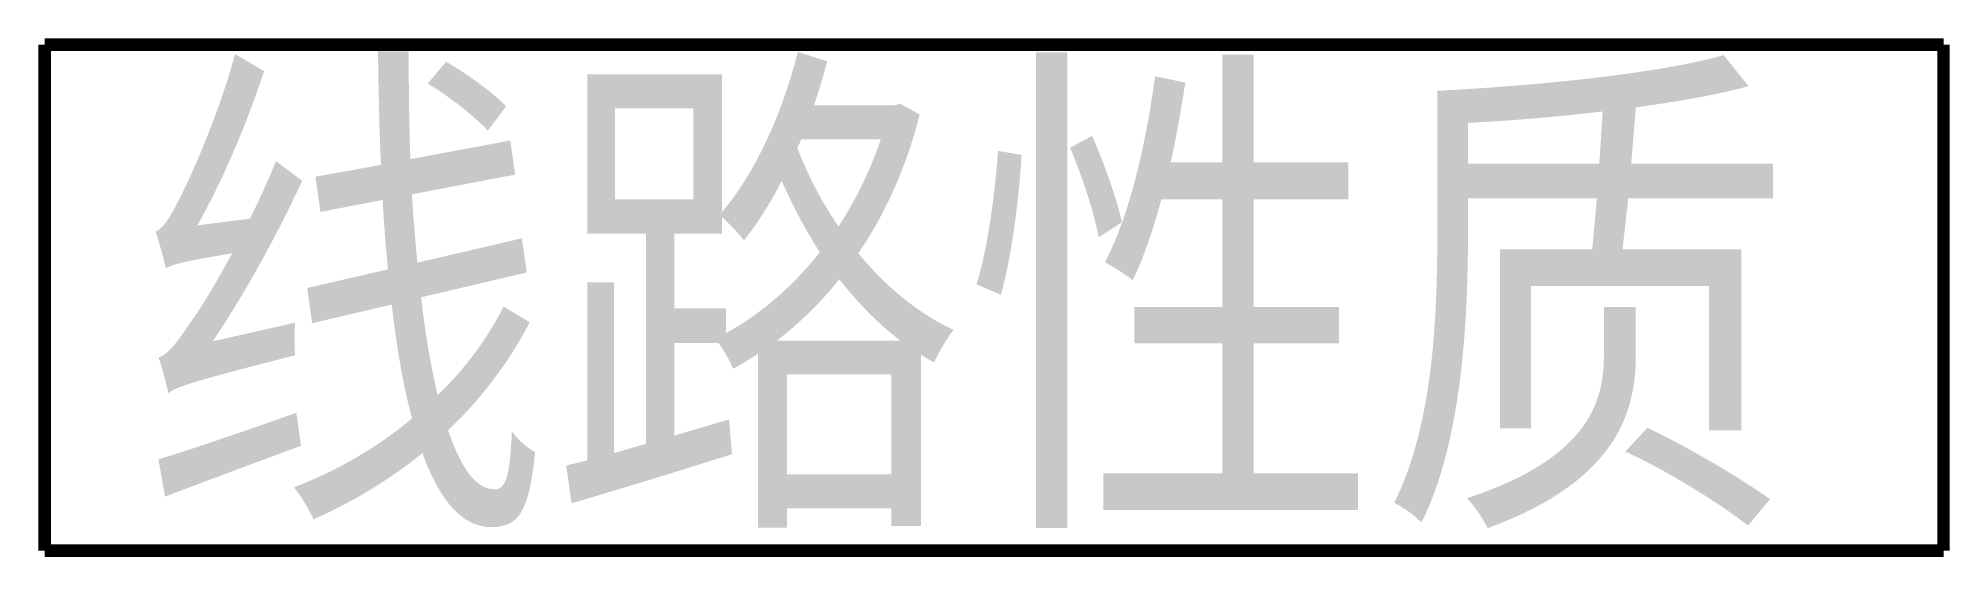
# Model space of a CAD drawing. Header units: inches. Extents: x -0.1 to 15, y -0.1 to 4.
import ezdxf
from ezdxf.enums import TextEntityAlignment as Align

# ---------------------------------------------------------------- set-up
doc = ezdxf.new("R2010")
doc.units = ezdxf.units.IN
doc.header["$MEASUREMENT"] = 0
doc.layers.add('曲线栏', color=7, linetype='Continuous')
doc.styles.add('YN', font='', dxfattribs={"width": 0.8, "height": 3})
doc.styles.get('YN').set_extended_font_data('SimSun')

msp = doc.modelspace()

# ---------------------------------------------------------------- linework, layer by layer
at = {"color": 7, "const_width": 0.1}
for points in [[(-0.003, 3.986), (-0.003, -0.014)], [(14.997, 3.986), (14.997, -0.014)]]:
    msp.add_lwpolyline(points, dxfattribs=at)
for points in [[(-0.003, 3.986, 0.1, 0.1, 0), (14.997, 3.986, 0, 0, 0)], [(-0.003, -0.014, 0.1, 0.1, 0), (14.997, -0.014, 0, 0, 0)]]:
    msp.add_lwpolyline(points, format="xyseb")

# ---------------------------------------------------------------- texts
at = {"layer": '曲线栏', "color": 7, "style": 'YN', "width": 0.8}
msp.add_text('线路性质', height=3, dxfattribs=at).set_placement((0.719, 1.986), align=Align.MIDDLE_LEFT)

doc.saveas('drawing.dxf')
